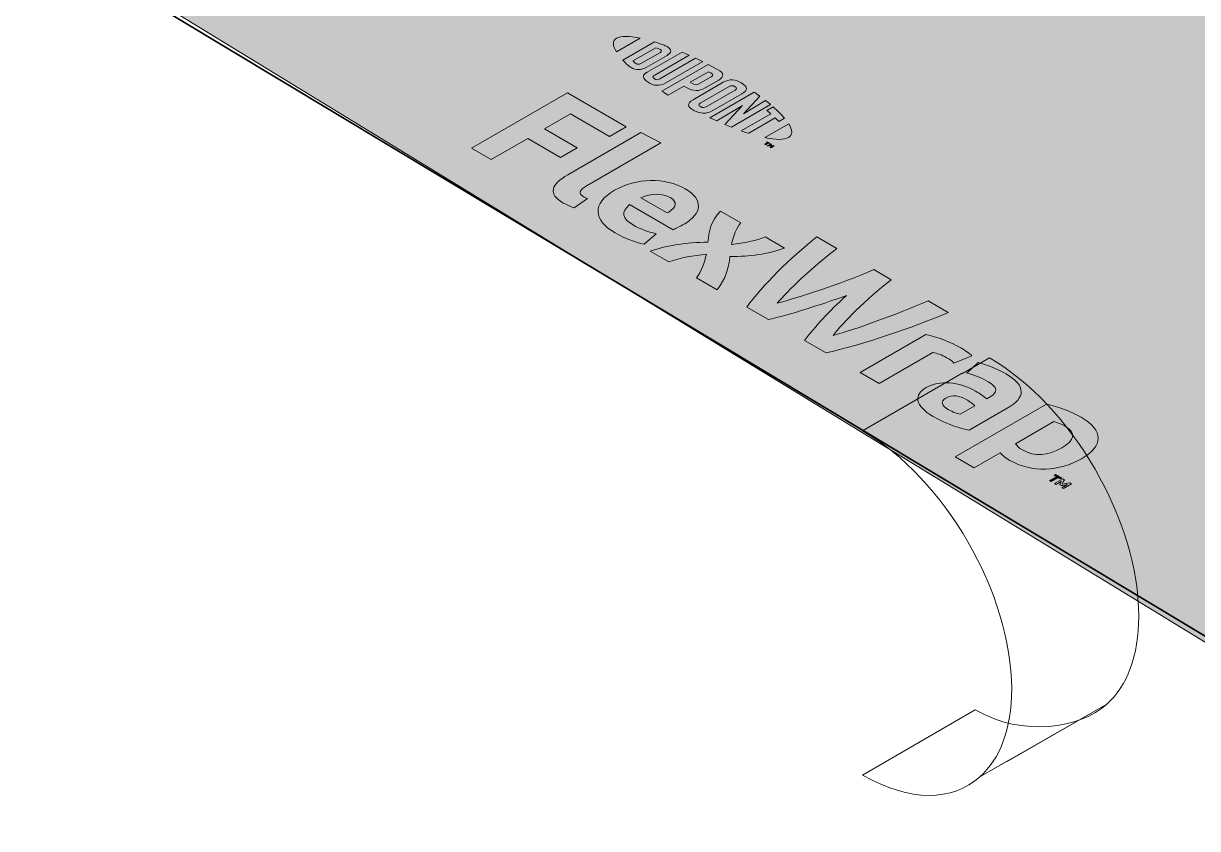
# Model space of a CAD drawing. Header units: inches. Extents: x -20.8 to 74.7, y -53.7 to 19.1.
# Drawn here: x -4.516 to -3.76, y 5.723 to 6.242 of the extents above; entities that cross this region are included whole.
import ezdxf

# ---------------------------------------------------------------- set-up
doc = ezdxf.new("R2010")
doc.units = ezdxf.units.IN
doc.header["$MEASUREMENT"] = 0
for name, color, linetype, lineweight in [('.ATI-HATCH', 7, 'Continuous', 0), ('G-ANNO-TTLB', 7, 'Continuous', 0), ('LOGOS', 7, 'Continuous', 0)]:
    doc.layers.add(name, color=color, linetype=linetype, lineweight=lineweight)

# ---------------------------------------------------------------- blocks, each defined once
blk = doc.blocks.new('Block_769')
at = {"layer": 'LOGOS', "color": 250, "lineweight": 18, "true_color": 0x231f20}
for points, knots in [([(-3.89379, 6.0264), (-3.89379, 6.0264), (-3.91114, 6.01638), (-3.91114, 6.01638), (-3.91124, 6.01644), (-3.91133, 6.01651), (-3.91142, 6.01656), (-3.91142, 6.01656), (-3.97558, 5.97952), (-3.97558, 5.97952), (-3.92254, 5.9489), (-3.87955, 5.87443), (-3.87955, 5.81319), (-3.87955, 5.78735), (-3.8872, 5.768), (-3.90003, 5.75655), (-3.90003, 5.75655), (-3.88181, 5.76707), (-3.88181, 5.76707), (-3.88203, 5.76687), (-3.88218, 5.76658), (-3.8824, 5.76639), (-3.8824, 5.76639), (-3.81824, 5.80343), (-3.81824, 5.80343), (-3.80541, 5.81487), (-3.79776, 5.83423), (-3.79776, 5.86006), (-3.79776, 5.92131), (-3.84075, 5.99578), (-3.89379, 6.0264)], [0, 0, 0, 0, 1, 1, 1, 2, 2, 2, 3, 3, 3, 4, 4, 4, 5, 5, 5, 6, 6, 6, 7, 7, 7, 8, 8, 8, 9, 9, 9, 10, 10, 10, 10]), ([(-3.97558, 5.75774), (-3.94492, 5.74004), (-3.91761, 5.74087), (-3.90003, 5.75655), (-3.90003, 5.75655), (-3.81824, 5.80343), (-3.81824, 5.80343), (-3.83582, 5.78774), (-3.8723, 5.78196), (-3.90296, 5.79967), (-3.90296, 5.79967), (-3.97558, 5.75774), (-3.97558, 5.75774)], [0, 0, 0, 0, 1, 1, 1, 2, 2, 2, 3, 3, 3, 4, 4, 4, 4])]:
    blk.add_open_spline(points, degree=3, knots=knots, dxfattribs=at)
blk = doc.blocks.new('Block_818')
at = {"layer": 'LOGOS', "true_color": 0x17477e, "transparency": 33554687}
h = blk.add_hatch(color=156, dxfattribs=at)
h.dxf.hatch_style = 2
edge = h.paths.add_edge_path()
edge.add_spline(control_points=[(-4.13388, 6.23231), (-4.13669, 6.23069), (-4.13657, 6.22758), (-4.13404, 6.2235), (-4.13404, 6.2235), (-4.11868, 6.23237), (-4.11868, 6.23237), (-4.12572, 6.23384), (-4.13109, 6.23392), (-4.13388, 6.23231)], knot_values=[0, 0, 0, 0, 1, 1, 1, 2, 2, 2, 3, 3, 3, 3], degree=3, periodic=0)
edge.add_line((-4.13388, 6.23231), (-4.13388, 6.23231))
h = blk.add_hatch(color=156, dxfattribs=at)
h.dxf.hatch_style = 2
edge = h.paths.add_edge_path()
edge.add_spline(control_points=[(-4.11819, 6.216), (-4.11936, 6.21533), (-4.12047, 6.21551), (-4.12132, 6.216), (-4.12199, 6.21639), (-4.12277, 6.21711), (-4.12338, 6.21773), (-4.12338, 6.21773), (-4.1087, 6.22621), (-4.1087, 6.22621), (-4.10764, 6.22585), (-4.10638, 6.2254), (-4.10571, 6.22501), (-4.10486, 6.22452), (-4.10454, 6.22388), (-4.10572, 6.2232), (-4.10572, 6.2232), (-4.11819, 6.216), (-4.11819, 6.216)], knot_values=[0, 0, 0, 0, 1, 1, 1, 2, 2, 2, 3, 3, 3, 4, 4, 4, 5, 5, 5, 6, 6, 6, 6], degree=3, periodic=0)
edge = h.paths.add_edge_path()
edge.add_spline(control_points=[(-4.10131, 6.22691), (-4.10266, 6.22768), (-4.10498, 6.22857), (-4.10956, 6.22997), (-4.10956, 6.22997), (-4.12991, 6.21822), (-4.12991, 6.21822), (-4.12776, 6.21591), (-4.12594, 6.21424), (-4.1246, 6.21346), (-4.12151, 6.21168), (-4.1179, 6.21176), (-4.11489, 6.2135), (-4.11489, 6.2135), (-4.10138, 6.2213), (-4.10138, 6.2213), (-4.09836, 6.22304), (-4.09823, 6.22512), (-4.10131, 6.22691)], knot_values=[0, 0, 0, 0, 1, 1, 1, 2, 2, 2, 3, 3, 3, 4, 4, 4, 5, 5, 5, 6, 6, 6, 6], degree=3, periodic=0)
edge.add_line((-4.10131, 6.22691), (-4.10131, 6.22691))
h = blk.add_hatch(color=156, dxfattribs=at)
h.dxf.hatch_style = 2
edge = h.paths.add_edge_path()
edge.add_spline(control_points=[(-4.10599, 6.2062), (-4.10716, 6.20552), (-4.10832, 6.20533), (-4.10962, 6.20629), (-4.1109, 6.20723), (-4.11068, 6.20781), (-4.10928, 6.20861), (-4.10928, 6.20861), (-4.08713, 6.2214), (-4.08713, 6.2214), (-4.0882, 6.2219), (-4.09065, 6.22297), (-4.09171, 6.22343), (-4.09171, 6.22343), (-4.11411, 6.21049), (-4.11411, 6.21049), (-4.11769, 6.20843), (-4.11733, 6.20662), (-4.11366, 6.20395), (-4.11031, 6.20152), (-4.10609, 6.20127), (-4.10211, 6.20357), (-4.10211, 6.20357), (-4.07844, 6.21723), (-4.07844, 6.21723), (-4.07928, 6.21767), (-4.08209, 6.21904), (-4.08301, 6.21947), (-4.08301, 6.21947), (-4.10599, 6.2062), (-4.10599, 6.2062)], knot_values=[0, 0, 0, 0, 1, 1, 1, 2, 2, 2, 3, 3, 3, 4, 4, 4, 5, 5, 5, 6, 6, 6, 7, 7, 7, 8, 8, 8, 9, 9, 9, 10, 10, 10, 10], degree=3, periodic=0)
h = blk.add_hatch(color=156, dxfattribs=at)
h.dxf.hatch_style = 2
edge = h.paths.add_edge_path()
edge.add_spline(control_points=[(-4.08087, 6.20294), (-4.08216, 6.2022), (-4.08326, 6.20209), (-4.08498, 6.20308), (-4.08498, 6.20308), (-4.08646, 6.20393), (-4.08646, 6.20393), (-4.08646, 6.20393), (-4.07469, 6.21072), (-4.07469, 6.21072), (-4.074, 6.21036), (-4.07364, 6.21016), (-4.07325, 6.20993), (-4.07139, 6.20886), (-4.0717, 6.20824), (-4.07301, 6.20748), (-4.07301, 6.20748), (-4.08087, 6.20294), (-4.08087, 6.20294)], knot_values=[0, 0, 0, 0, 1, 1, 1, 2, 2, 2, 3, 3, 3, 4, 4, 4, 5, 5, 5, 6, 6, 6, 6], degree=3, periodic=0)
edge = h.paths.add_edge_path()
edge.add_spline(control_points=[(-4.06884, 6.2122), (-4.06957, 6.21262), (-4.07234, 6.21411), (-4.07495, 6.21545), (-4.07495, 6.21545), (-4.10476, 6.19823), (-4.10476, 6.19823), (-4.10397, 6.19773), (-4.10189, 6.19639), (-4.10073, 6.19569), (-4.10073, 6.19569), (-4.0906, 6.20154), (-4.0906, 6.20154), (-4.0906, 6.20154), (-4.08895, 6.20058), (-4.08895, 6.20058), (-4.08451, 6.19804), (-4.08071, 6.19811), (-4.07692, 6.2003), (-4.07692, 6.2003), (-4.06814, 6.20537), (-4.06814, 6.20537), (-4.06443, 6.20751), (-4.06465, 6.20977), (-4.06884, 6.2122)], knot_values=[0, 0, 0, 0, 1, 1, 1, 2, 2, 2, 3, 3, 3, 4, 4, 4, 5, 5, 5, 6, 6, 6, 7, 7, 7, 8, 8, 8, 8], degree=3, periodic=0)
edge.add_line((-4.06884, 6.2122), (-4.06884, 6.2122))
h = blk.add_hatch(color=156, dxfattribs=at)
h.dxf.hatch_style = 2
edge = h.paths.add_edge_path()
edge.add_spline(control_points=[(-4.07621, 6.18823), (-4.07739, 6.18755), (-4.0784, 6.18743), (-4.07994, 6.18826), (-4.08152, 6.18913), (-4.08128, 6.18975), (-4.08006, 6.19045), (-4.08006, 6.19045), (-4.06147, 6.20118), (-4.06147, 6.20118), (-4.06025, 6.20189), (-4.05915, 6.20204), (-4.05766, 6.20112), (-4.05621, 6.20024), (-4.05645, 6.19964), (-4.05763, 6.19896), (-4.05763, 6.19896), (-4.07621, 6.18823), (-4.07621, 6.18823)], knot_values=[0, 0, 0, 0, 1, 1, 1, 2, 2, 2, 3, 3, 3, 4, 4, 4, 5, 5, 5, 6, 6, 6, 6], degree=3, periodic=0)
edge = h.paths.add_edge_path()
edge.add_spline(control_points=[(-4.0535, 6.20353), (-4.05722, 6.2059), (-4.06126, 6.20625), (-4.06519, 6.20398), (-4.06519, 6.20398), (-4.08469, 6.19272), (-4.08469, 6.19272), (-4.08884, 6.19033), (-4.08843, 6.18813), (-4.08413, 6.18585), (-4.07991, 6.18361), (-4.07627, 6.18327), (-4.07186, 6.18582), (-4.07186, 6.18582), (-4.05324, 6.19657), (-4.05324, 6.19657), (-4.04904, 6.19899), (-4.04945, 6.20096), (-4.0535, 6.20353)], knot_values=[0, 0, 0, 0, 1, 1, 1, 2, 2, 2, 3, 3, 3, 4, 4, 4, 5, 5, 5, 6, 6, 6, 6], degree=3, periodic=0)
edge.add_line((-4.0535, 6.20353), (-4.0535, 6.20353))
h = blk.add_hatch(color=156, dxfattribs=at)
h.dxf.hatch_style = 2
edge = h.paths.add_edge_path()
edge.add_spline(control_points=[(-4.05224, 6.18363), (-4.05224, 6.18363), (-4.04176, 6.19508), (-4.04176, 6.19508), (-4.04287, 6.19591), (-4.04424, 6.1969), (-4.04532, 6.19765), (-4.04532, 6.19765), (-4.07393, 6.18113), (-4.07393, 6.18113), (-4.07301, 6.18069), (-4.07065, 6.1796), (-4.06941, 6.17905), (-4.06941, 6.17905), (-4.05288, 6.18897), (-4.05288, 6.18897), (-4.05288, 6.18897), (-4.06413, 6.17676), (-4.06413, 6.17676), (-4.06291, 6.17625), (-4.06111, 6.17551), (-4.05991, 6.17504), (-4.05991, 6.17504), (-4.03477, 6.18956), (-4.03477, 6.18956), (-4.03561, 6.19028), (-4.03721, 6.19158), (-4.03799, 6.19219), (-4.03799, 6.19219), (-4.05224, 6.18363), (-4.05224, 6.18363)], knot_values=[0, 0, 0, 0, 1, 1, 1, 2, 2, 2, 3, 3, 3, 4, 4, 4, 5, 5, 5, 6, 6, 6, 7, 7, 7, 8, 8, 8, 9, 9, 9, 10, 10, 10, 10], degree=3, periodic=0)
h = blk.add_hatch(color=156, dxfattribs=at)
h.dxf.hatch_style = 2
edge = h.paths.add_edge_path()
edge.add_spline(control_points=[(-4.03707, 6.18581), (-4.03622, 6.1851), (-4.03539, 6.18439), (-4.03461, 6.18368), (-4.03461, 6.18368), (-4.05363, 6.1727), (-4.05363, 6.1727), (-4.0525, 6.17229), (-4.05034, 6.17156), (-4.04886, 6.17109), (-4.04886, 6.17109), (-4.03173, 6.18098), (-4.03173, 6.18098), (-4.03091, 6.18019), (-4.03016, 6.17943), (-4.02949, 6.17873), (-4.02949, 6.17873), (-4.02582, 6.18084), (-4.02582, 6.18084), (-4.02777, 6.18316), (-4.03013, 6.1855), (-4.0331, 6.18811), (-4.0331, 6.18811), (-4.03707, 6.18581), (-4.03707, 6.18581)], knot_values=[0, 0, 0, 0, 1, 1, 1, 2, 2, 2, 3, 3, 3, 4, 4, 4, 5, 5, 5, 6, 6, 6, 7, 7, 7, 8, 8, 8, 8], degree=3, periodic=0)
h = blk.add_hatch(color=156, dxfattribs=at)
h.dxf.hatch_style = 2
edge = h.paths.add_edge_path()
edge.add_spline(control_points=[(-4.02318, 6.1684), (-4.026, 6.16678), (-4.03139, 6.16685), (-4.03845, 6.16831), (-4.03845, 6.16831), (-4.02309, 6.17718), (-4.02309, 6.17718), (-4.02054, 6.17312), (-4.0204, 6.17001), (-4.02318, 6.1684)], knot_values=[0, 0, 0, 0, 1, 1, 1, 2, 2, 2, 3, 3, 3, 3], degree=3, periodic=0)
edge.add_line((-4.02318, 6.1684), (-4.02318, 6.1684))
h = blk.add_hatch(color=156, dxfattribs=at)
h.dxf.hatch_style = 2
edge = h.paths.add_edge_path()
edge.add_spline(control_points=[(-4.03468, 6.16436), (-4.03468, 6.16436), (-4.03422, 6.1641), (-4.03422, 6.1641), (-4.03422, 6.1641), (-4.0346, 6.1631), (-4.0346, 6.1631), (-4.0346, 6.1631), (-4.03288, 6.16332), (-4.03288, 6.16332), (-4.03288, 6.16332), (-4.03243, 6.16307), (-4.03243, 6.16307), (-4.03243, 6.16307), (-4.03465, 6.16179), (-4.03465, 6.16179), (-4.03465, 6.16179), (-4.03506, 6.16203), (-4.03506, 6.16203), (-4.03506, 6.16203), (-4.03349, 6.16294), (-4.03349, 6.16294), (-4.03349, 6.16294), (-4.03523, 6.16272), (-4.03523, 6.16272), (-4.03523, 6.16272), (-4.03527, 6.16275), (-4.03527, 6.16275), (-4.03527, 6.16275), (-4.0349, 6.16375), (-4.0349, 6.16375), (-4.0349, 6.16375), (-4.03648, 6.16285), (-4.03648, 6.16285), (-4.03648, 6.16285), (-4.03689, 6.16308), (-4.03689, 6.16308), (-4.03689, 6.16308), (-4.03468, 6.16436), (-4.03468, 6.16436)], knot_values=[0, 0, 0, 0, 1, 1, 1, 2, 2, 2, 3, 3, 3, 4, 4, 4, 5, 5, 5, 6, 6, 6, 7, 7, 7, 8, 8, 8, 9, 9, 9, 10, 10, 10, 11, 11, 11, 12, 12, 12, 13, 13, 13, 13], degree=3, periodic=0)
edge = h.paths.add_edge_path()
edge.add_spline(control_points=[(-4.03666, 6.16506), (-4.03666, 6.16506), (-4.03734, 6.16546), (-4.03734, 6.16546), (-4.03734, 6.16546), (-4.03696, 6.16568), (-4.03696, 6.16568), (-4.03696, 6.16568), (-4.03516, 6.16464), (-4.03516, 6.16464), (-4.03516, 6.16464), (-4.03554, 6.16442), (-4.03554, 6.16442), (-4.03554, 6.16442), (-4.03623, 6.16481), (-4.03623, 6.16481), (-4.03623, 6.16481), (-4.03806, 6.16376), (-4.03806, 6.16376), (-4.03806, 6.16376), (-4.03848, 6.164), (-4.03848, 6.164), (-4.03848, 6.164), (-4.03666, 6.16506), (-4.03666, 6.16506)], knot_values=[0, 0, 0, 0, 1, 1, 1, 2, 2, 2, 3, 3, 3, 4, 4, 4, 5, 5, 5, 6, 6, 6, 7, 7, 7, 8, 8, 8, 8], degree=3, periodic=0)
at = {"layer": 'LOGOS'}
for points, knots in [([(-4.13388, 6.23231), (-4.13669, 6.23069), (-4.13657, 6.22758), (-4.13404, 6.2235), (-4.13404, 6.2235), (-4.11868, 6.23237), (-4.11868, 6.23237), (-4.12572, 6.23384), (-4.13109, 6.23392), (-4.13388, 6.23231)], [0, 0, 0, 0, 1, 1, 1, 2, 2, 2, 3, 3, 3, 3]), ([(-4.10131, 6.22691), (-4.10266, 6.22768), (-4.10498, 6.22857), (-4.10956, 6.22997), (-4.10956, 6.22997), (-4.12991, 6.21822), (-4.12991, 6.21822), (-4.12776, 6.21591), (-4.12594, 6.21424), (-4.1246, 6.21346), (-4.12151, 6.21168), (-4.1179, 6.21176), (-4.11489, 6.2135), (-4.11489, 6.2135), (-4.10138, 6.2213), (-4.10138, 6.2213), (-4.09836, 6.22304), (-4.09823, 6.22512), (-4.10131, 6.22691)], [0, 0, 0, 0, 1, 1, 1, 2, 2, 2, 3, 3, 3, 4, 4, 4, 5, 5, 5, 6, 6, 6, 6]), ([(-4.11819, 6.216), (-4.11936, 6.21533), (-4.12047, 6.21551), (-4.12132, 6.216), (-4.12199, 6.21639), (-4.12277, 6.21711), (-4.12338, 6.21773), (-4.12338, 6.21773), (-4.1087, 6.22621), (-4.1087, 6.22621), (-4.10764, 6.22585), (-4.10638, 6.2254), (-4.10571, 6.22501), (-4.10486, 6.22452), (-4.10454, 6.22388), (-4.10572, 6.2232), (-4.10572, 6.2232), (-4.11819, 6.216), (-4.11819, 6.216)], [0, 0, 0, 0, 1, 1, 1, 2, 2, 2, 3, 3, 3, 4, 4, 4, 5, 5, 5, 6, 6, 6, 6]), ([(-4.10599, 6.2062), (-4.10716, 6.20552), (-4.10832, 6.20533), (-4.10962, 6.20629), (-4.1109, 6.20723), (-4.11068, 6.20781), (-4.10928, 6.20861), (-4.10928, 6.20861), (-4.08713, 6.2214), (-4.08713, 6.2214), (-4.0882, 6.2219), (-4.09065, 6.22297), (-4.09171, 6.22343), (-4.09171, 6.22343), (-4.11411, 6.21049), (-4.11411, 6.21049), (-4.11769, 6.20843), (-4.11733, 6.20662), (-4.11366, 6.20395), (-4.11031, 6.20152), (-4.10609, 6.20127), (-4.10211, 6.20357), (-4.10211, 6.20357), (-4.07844, 6.21723), (-4.07844, 6.21723), (-4.07928, 6.21767), (-4.08209, 6.21904), (-4.08301, 6.21947), (-4.08301, 6.21947), (-4.10599, 6.2062), (-4.10599, 6.2062)], [0, 0, 0, 0, 1, 1, 1, 2, 2, 2, 3, 3, 3, 4, 4, 4, 5, 5, 5, 6, 6, 6, 7, 7, 7, 8, 8, 8, 9, 9, 9, 10, 10, 10, 10]), ([(-4.06884, 6.2122), (-4.06957, 6.21262), (-4.07234, 6.21411), (-4.07495, 6.21545), (-4.07495, 6.21545), (-4.10476, 6.19823), (-4.10476, 6.19823), (-4.10397, 6.19773), (-4.10189, 6.19639), (-4.10073, 6.19569), (-4.10073, 6.19569), (-4.0906, 6.20154), (-4.0906, 6.20154), (-4.0906, 6.20154), (-4.08895, 6.20058), (-4.08895, 6.20058), (-4.08451, 6.19804), (-4.08071, 6.19811), (-4.07692, 6.2003), (-4.07692, 6.2003), (-4.06814, 6.20537), (-4.06814, 6.20537), (-4.06443, 6.20751), (-4.06465, 6.20977), (-4.06884, 6.2122)], [0, 0, 0, 0, 1, 1, 1, 2, 2, 2, 3, 3, 3, 4, 4, 4, 5, 5, 5, 6, 6, 6, 7, 7, 7, 8, 8, 8, 8]), ([(-4.0535, 6.20353), (-4.05722, 6.2059), (-4.06126, 6.20625), (-4.06519, 6.20398), (-4.06519, 6.20398), (-4.08469, 6.19272), (-4.08469, 6.19272), (-4.08884, 6.19033), (-4.08843, 6.18813), (-4.08413, 6.18585), (-4.07991, 6.18361), (-4.07627, 6.18327), (-4.07186, 6.18582), (-4.07186, 6.18582), (-4.05324, 6.19657), (-4.05324, 6.19657), (-4.04904, 6.19899), (-4.04945, 6.20096), (-4.0535, 6.20353)], [0, 0, 0, 0, 1, 1, 1, 2, 2, 2, 3, 3, 3, 4, 4, 4, 5, 5, 5, 6, 6, 6, 6]), ([(-4.08087, 6.20294), (-4.08216, 6.2022), (-4.08326, 6.20209), (-4.08498, 6.20308), (-4.08498, 6.20308), (-4.08646, 6.20393), (-4.08646, 6.20393), (-4.08646, 6.20393), (-4.07469, 6.21072), (-4.07469, 6.21072), (-4.074, 6.21036), (-4.07364, 6.21016), (-4.07325, 6.20993), (-4.07139, 6.20886), (-4.0717, 6.20824), (-4.07301, 6.20748), (-4.07301, 6.20748), (-4.08087, 6.20294), (-4.08087, 6.20294)], [0, 0, 0, 0, 1, 1, 1, 2, 2, 2, 3, 3, 3, 4, 4, 4, 5, 5, 5, 6, 6, 6, 6]), ([(-4.07621, 6.18823), (-4.07739, 6.18755), (-4.0784, 6.18743), (-4.07994, 6.18826), (-4.08152, 6.18913), (-4.08128, 6.18975), (-4.08006, 6.19045), (-4.08006, 6.19045), (-4.06147, 6.20118), (-4.06147, 6.20118), (-4.06025, 6.20189), (-4.05915, 6.20204), (-4.05766, 6.20112), (-4.05621, 6.20024), (-4.05645, 6.19964), (-4.05763, 6.19896), (-4.05763, 6.19896), (-4.07621, 6.18823), (-4.07621, 6.18823)], [0, 0, 0, 0, 1, 1, 1, 2, 2, 2, 3, 3, 3, 4, 4, 4, 5, 5, 5, 6, 6, 6, 6]), ([(-4.05224, 6.18363), (-4.05224, 6.18363), (-4.04176, 6.19508), (-4.04176, 6.19508), (-4.04287, 6.19591), (-4.04424, 6.1969), (-4.04532, 6.19765), (-4.04532, 6.19765), (-4.07393, 6.18113), (-4.07393, 6.18113), (-4.07301, 6.18069), (-4.07065, 6.1796), (-4.06941, 6.17905), (-4.06941, 6.17905), (-4.05288, 6.18897), (-4.05288, 6.18897), (-4.05288, 6.18897), (-4.06413, 6.17676), (-4.06413, 6.17676), (-4.06291, 6.17625), (-4.06111, 6.17551), (-4.05991, 6.17504), (-4.05991, 6.17504), (-4.03477, 6.18956), (-4.03477, 6.18956), (-4.03561, 6.19028), (-4.03721, 6.19158), (-4.03799, 6.19219), (-4.03799, 6.19219), (-4.05224, 6.18363), (-4.05224, 6.18363)], [0, 0, 0, 0, 1, 1, 1, 2, 2, 2, 3, 3, 3, 4, 4, 4, 5, 5, 5, 6, 6, 6, 7, 7, 7, 8, 8, 8, 9, 9, 9, 10, 10, 10, 10]), ([(-4.03707, 6.18581), (-4.03622, 6.1851), (-4.03539, 6.18439), (-4.03461, 6.18368), (-4.03461, 6.18368), (-4.05363, 6.1727), (-4.05363, 6.1727), (-4.0525, 6.17229), (-4.05034, 6.17156), (-4.04886, 6.17109), (-4.04886, 6.17109), (-4.03173, 6.18098), (-4.03173, 6.18098), (-4.03091, 6.18019), (-4.03016, 6.17943), (-4.02949, 6.17873), (-4.02949, 6.17873), (-4.02582, 6.18084), (-4.02582, 6.18084), (-4.02777, 6.18316), (-4.03013, 6.1855), (-4.0331, 6.18811), (-4.0331, 6.18811), (-4.03707, 6.18581), (-4.03707, 6.18581)], [0, 0, 0, 0, 1, 1, 1, 2, 2, 2, 3, 3, 3, 4, 4, 4, 5, 5, 5, 6, 6, 6, 7, 7, 7, 8, 8, 8, 8]), ([(-4.02318, 6.1684), (-4.026, 6.16678), (-4.03139, 6.16685), (-4.03845, 6.16831), (-4.03845, 6.16831), (-4.02309, 6.17718), (-4.02309, 6.17718), (-4.02054, 6.17312), (-4.0204, 6.17001), (-4.02318, 6.1684)], [0, 0, 0, 0, 1, 1, 1, 2, 2, 2, 3, 3, 3, 3]), ([(-4.03666, 6.16506), (-4.03666, 6.16506), (-4.03734, 6.16546), (-4.03734, 6.16546), (-4.03734, 6.16546), (-4.03696, 6.16568), (-4.03696, 6.16568), (-4.03696, 6.16568), (-4.03516, 6.16464), (-4.03516, 6.16464), (-4.03516, 6.16464), (-4.03554, 6.16442), (-4.03554, 6.16442), (-4.03554, 6.16442), (-4.03623, 6.16481), (-4.03623, 6.16481), (-4.03623, 6.16481), (-4.03806, 6.16376), (-4.03806, 6.16376), (-4.03806, 6.16376), (-4.03848, 6.164), (-4.03848, 6.164), (-4.03848, 6.164), (-4.03666, 6.16506), (-4.03666, 6.16506)], [0, 0, 0, 0, 1, 1, 1, 2, 2, 2, 3, 3, 3, 4, 4, 4, 5, 5, 5, 6, 6, 6, 7, 7, 7, 8, 8, 8, 8]), ([(-4.03468, 6.16436), (-4.03468, 6.16436), (-4.03422, 6.1641), (-4.03422, 6.1641), (-4.03422, 6.1641), (-4.0346, 6.1631), (-4.0346, 6.1631), (-4.0346, 6.1631), (-4.03288, 6.16332), (-4.03288, 6.16332), (-4.03288, 6.16332), (-4.03243, 6.16307), (-4.03243, 6.16307), (-4.03243, 6.16307), (-4.03465, 6.16179), (-4.03465, 6.16179), (-4.03465, 6.16179), (-4.03506, 6.16203), (-4.03506, 6.16203), (-4.03506, 6.16203), (-4.03349, 6.16294), (-4.03349, 6.16294), (-4.03349, 6.16294), (-4.03523, 6.16272), (-4.03523, 6.16272), (-4.03523, 6.16272), (-4.03527, 6.16275), (-4.03527, 6.16275), (-4.03527, 6.16275), (-4.0349, 6.16375), (-4.0349, 6.16375), (-4.0349, 6.16375), (-4.03648, 6.16285), (-4.03648, 6.16285), (-4.03648, 6.16285), (-4.03689, 6.16308), (-4.03689, 6.16308), (-4.03689, 6.16308), (-4.03468, 6.16436), (-4.03468, 6.16436)], [0, 0, 0, 0, 1, 1, 1, 2, 2, 2, 3, 3, 3, 4, 4, 4, 5, 5, 5, 6, 6, 6, 7, 7, 7, 8, 8, 8, 9, 9, 9, 10, 10, 10, 11, 11, 11, 12, 12, 12, 13, 13, 13, 13])]:
    blk.add_open_spline(points, degree=3, knots=knots, dxfattribs=at)
blk = doc.blocks.new('Block_820')
at = {"layer": 'LOGOS', "true_color": 0x17477e, "transparency": 33554687}
h = blk.add_hatch(color=156, dxfattribs=at)
h.dxf.hatch_style = 2
h.paths.add_polyline_path([(-3.85081, 5.94989), (-3.85223, 5.95071), (-3.85131, 5.95125), (-3.84737, 5.94898), (-3.8483, 5.94844), (-3.84972, 5.94926), (-3.8541, 5.94673), (-3.8552, 5.94736)])
h = blk.add_hatch(color=156, dxfattribs=at)
h.dxf.hatch_style = 2
edge = h.paths.add_edge_path()
edge.add_spline(control_points=[(-3.84099, 5.94529), (-3.84099, 5.94529), (-3.8463, 5.94223), (-3.8463, 5.94223), (-3.8463, 5.94223), (-3.8473, 5.94281), (-3.8473, 5.94281), (-3.8473, 5.94281), (-3.84477, 5.94427), (-3.84477, 5.94427), (-3.84444, 5.94446), (-3.84409, 5.94464), (-3.84375, 5.9448), (-3.84496, 5.94455), (-3.84629, 5.94432), (-3.84778, 5.94414), (-3.84778, 5.94414), (-3.84863, 5.94463), (-3.84863, 5.94463), (-3.84831, 5.9455), (-3.84793, 5.94627), (-3.84749, 5.94698), (-3.84775, 5.94679), (-3.84807, 5.94658), (-3.84841, 5.94637), (-3.84841, 5.94637), (-3.85095, 5.94491), (-3.85095, 5.94491), (-3.85095, 5.94491), (-3.85196, 5.94549), (-3.85196, 5.94549), (-3.85196, 5.94549), (-3.84665, 5.94856), (-3.84665, 5.94856), (-3.84665, 5.94856), (-3.84552, 5.94791), (-3.84552, 5.94791), (-3.84622, 5.94694), (-3.84671, 5.94608), (-3.84712, 5.94501), (-3.84527, 5.94525), (-3.84379, 5.94554), (-3.84212, 5.94594), (-3.84212, 5.94594), (-3.84099, 5.94529), (-3.84099, 5.94529)], knot_values=[0, 0, 0, 0, 1, 1, 1, 2, 2, 2, 3, 3, 3, 4, 4, 4, 5, 5, 5, 6, 6, 6, 7, 7, 7, 8, 8, 8, 9, 9, 9, 10, 10, 10, 11, 11, 11, 12, 12, 12, 13, 13, 13, 14, 14, 14, 15, 15, 15, 15], degree=3, periodic=0)
at = {"layer": 'LOGOS'}
blk.add_lwpolyline([(-3.85081, 5.94989), (-3.85223, 5.95071), (-3.85131, 5.95125), (-3.84737, 5.94898), (-3.8483, 5.94844), (-3.84972, 5.94926), (-3.8541, 5.94673), (-3.8552, 5.94736)], close=True, dxfattribs=at)
blk.add_open_spline([(-3.84099, 5.94529), (-3.84099, 5.94529), (-3.8463, 5.94223), (-3.8463, 5.94223), (-3.8463, 5.94223), (-3.8473, 5.94281), (-3.8473, 5.94281), (-3.8473, 5.94281), (-3.84477, 5.94427), (-3.84477, 5.94427), (-3.84444, 5.94446), (-3.84409, 5.94464), (-3.84375, 5.9448), (-3.84496, 5.94455), (-3.84629, 5.94432), (-3.84778, 5.94414), (-3.84778, 5.94414), (-3.84863, 5.94463), (-3.84863, 5.94463), (-3.84831, 5.9455), (-3.84793, 5.94627), (-3.84749, 5.94698), (-3.84775, 5.94679), (-3.84807, 5.94658), (-3.84841, 5.94637), (-3.84841, 5.94637), (-3.85095, 5.94491), (-3.85095, 5.94491), (-3.85095, 5.94491), (-3.85196, 5.94549), (-3.85196, 5.94549), (-3.85196, 5.94549), (-3.84665, 5.94856), (-3.84665, 5.94856), (-3.84665, 5.94856), (-3.84552, 5.94791), (-3.84552, 5.94791), (-3.84622, 5.94694), (-3.84671, 5.94608), (-3.84712, 5.94501), (-3.84527, 5.94525), (-3.84379, 5.94554), (-3.84212, 5.94594), (-3.84212, 5.94594), (-3.84099, 5.94529), (-3.84099, 5.94529)], degree=3, knots=[0, 0, 0, 0, 1, 1, 1, 2, 2, 2, 3, 3, 3, 4, 4, 4, 5, 5, 5, 6, 6, 6, 7, 7, 7, 8, 8, 8, 9, 9, 9, 10, 10, 10, 11, 11, 11, 12, 12, 12, 13, 13, 13, 14, 14, 14, 15, 15, 15, 15], dxfattribs=at)
blk = doc.blocks.new('Block_821')
at = {"layer": 'LOGOS', "true_color": 0x17477e, "transparency": 33554687}
h = blk.add_hatch(color=156, dxfattribs=at)
h.dxf.hatch_style = 2
edge = h.paths.add_edge_path()
edge.add_spline(control_points=[(-4.22726, 6.1615), (-4.22726, 6.1615), (-4.16557, 6.19712), (-4.16557, 6.19712), (-4.16557, 6.19712), (-4.12775, 6.17529), (-4.12775, 6.17529), (-4.12775, 6.17529), (-4.1385, 6.16908), (-4.1385, 6.16908), (-4.1385, 6.16908), (-4.16362, 6.18358), (-4.16362, 6.18358), (-4.16362, 6.18358), (-4.18037, 6.17392), (-4.18037, 6.17392), (-4.18037, 6.17392), (-4.15924, 6.16172), (-4.15924, 6.16172), (-4.15924, 6.16172), (-4.16999, 6.15551), (-4.16999, 6.15551), (-4.16999, 6.15551), (-4.19112, 6.16771), (-4.19112, 6.16771), (-4.19112, 6.16771), (-4.21456, 6.15417), (-4.21456, 6.15417), (-4.21456, 6.15417), (-4.22726, 6.1615), (-4.22726, 6.1615)], knot_values=[0, 0, 0, 0, 1, 1, 1, 2, 2, 2, 3, 3, 3, 4, 4, 4, 5, 5, 5, 6, 6, 6, 7, 7, 7, 8, 8, 8, 9, 9, 9, 10, 10, 10, 10], degree=3, periodic=0)
h = blk.add_hatch(color=156, dxfattribs=at)
h.dxf.hatch_style = 2
edge = h.paths.add_edge_path()
edge.add_spline(control_points=[(-4.15289, 6.1374), (-4.15765, 6.13465), (-4.15897, 6.13246), (-4.15542, 6.13041), (-4.15453, 6.12989), (-4.15355, 6.12943), (-4.15258, 6.12907), (-4.15258, 6.12907), (-4.16129, 6.12301), (-4.16129, 6.12301), (-4.16333, 6.12378), (-4.16644, 6.12517), (-4.16821, 6.12619), (-4.17842, 6.13209), (-4.1759, 6.13826), (-4.16532, 6.14437), (-4.16532, 6.14437), (-4.11826, 6.17154), (-4.11826, 6.17154), (-4.11826, 6.17154), (-4.10531, 6.16487), (-4.10531, 6.16487), (-4.10531, 6.16487), (-4.15289, 6.1374), (-4.15289, 6.1374)], knot_values=[0, 0, 0, 0, 1, 1, 1, 2, 2, 2, 3, 3, 3, 4, 4, 4, 5, 5, 5, 6, 6, 6, 7, 7, 7, 8, 8, 8, 8], degree=3, periodic=0)
h = blk.add_hatch(color=156, dxfattribs=at)
h.dxf.hatch_style = 2
edge = h.paths.add_edge_path()
edge.add_spline(control_points=[(-4.11826, 6.12951), (-4.11826, 6.12951), (-4.10139, 6.11977), (-4.10139, 6.11977), (-4.10139, 6.11977), (-4.10034, 6.12038), (-4.10034, 6.12038), (-4.0954, 6.12323), (-4.09445, 6.12686), (-4.09933, 6.12967), (-4.10448, 6.13265), (-4.11147, 6.13251), (-4.11826, 6.12951)], knot_values=[0, 0, 0, 0, 1, 1, 1, 2, 2, 2, 3, 3, 3, 4, 4, 4, 4], degree=3, periodic=0)
edge = h.paths.add_edge_path()
edge.add_spline(control_points=[(-4.11622, 6.09963), (-4.12188, 6.10087), (-4.12889, 6.10349), (-4.13475, 6.10687), (-4.14904, 6.11512), (-4.14981, 6.12595), (-4.13519, 6.1344), (-4.12117, 6.14249), (-4.10269, 6.14281), (-4.08964, 6.13527), (-4.07801, 6.12856), (-4.07857, 6.11942), (-4.09038, 6.1126), (-4.09303, 6.11107), (-4.09549, 6.10985), (-4.09743, 6.10894), (-4.09743, 6.10894), (-4.12549, 6.12513), (-4.12549, 6.12513), (-4.13138, 6.1204), (-4.13038, 6.11616), (-4.12328, 6.11206), (-4.11893, 6.10955), (-4.11379, 6.1077), (-4.10839, 6.10641), (-4.10839, 6.10641), (-4.11622, 6.09963), (-4.11622, 6.09963)], knot_values=[0, 0, 0, 0, 1, 1, 1, 2, 2, 2, 3, 3, 3, 4, 4, 4, 5, 5, 5, 6, 6, 6, 7, 7, 7, 8, 8, 8, 9, 9, 9, 9], degree=3, periodic=0)
h = blk.add_hatch(color=156, dxfattribs=at)
h.dxf.hatch_style = 2
edge = h.paths.add_edge_path()
edge.add_spline(control_points=[(-4.07509, 6.10092), (-4.07452, 6.10812), (-4.07314, 6.11435), (-4.06708, 6.12103), (-4.06708, 6.12103), (-4.05386, 6.11339), (-4.05386, 6.11339), (-4.05667, 6.11043), (-4.05875, 6.10472), (-4.05987, 6.09956), (-4.05174, 6.10047), (-4.0437, 6.10183), (-4.03814, 6.10432), (-4.03814, 6.10432), (-4.02572, 6.09714), (-4.02572, 6.09714), (-4.03719, 6.09318), (-4.04753, 6.09173), (-4.06097, 6.09165), (-4.06172, 6.08384), (-4.06354, 6.07777), (-4.06924, 6.07027), (-4.06924, 6.07027), (-4.08247, 6.07791), (-4.08247, 6.07791), (-4.0794, 6.08183), (-4.07722, 6.08821), (-4.07611, 6.09316), (-4.08433, 6.09231), (-4.09281, 6.09111), (-4.10031, 6.08821), (-4.10031, 6.08821), (-4.1122, 6.09508), (-4.1122, 6.09508), (-4.10082, 6.09909), (-4.0896, 6.10075), (-4.07509, 6.10092)], knot_values=[0, 0, 0, 0, 1, 1, 1, 2, 2, 2, 3, 3, 3, 4, 4, 4, 5, 5, 5, 6, 6, 6, 7, 7, 7, 8, 8, 8, 9, 9, 9, 10, 10, 10, 11, 11, 11, 12, 12, 12, 12], degree=3, periodic=0)
h = blk.add_hatch(color=156, dxfattribs=at)
h.dxf.hatch_style = 2
edge = h.paths.add_edge_path()
edge.add_spline(control_points=[(-3.93342, 6.06309), (-3.93342, 6.06309), (-3.92046, 6.05561), (-3.92046, 6.05561), (-3.94437, 6.0457), (-3.97446, 6.03509), (-3.99893, 6.02968), (-3.99893, 6.02968), (-4.01287, 6.03773), (-4.01287, 6.03773), (-4.0062, 6.0466), (-3.99715, 6.05633), (-3.98598, 6.06657), (-4.00381, 6.06018), (-4.02058, 6.0549), (-4.03604, 6.0511), (-4.03604, 6.0511), (-4.04997, 6.05915), (-4.04997, 6.05915), (-4.04015, 6.07302), (-4.02222, 6.09065), (-4.00497, 6.1044), (-4.00497, 6.1044), (-3.9921, 6.09697), (-3.9921, 6.09697), (-4.00794, 6.08464), (-4.02386, 6.06972), (-4.03053, 6.06166), (-4.0164, 6.06541), (-3.99019, 6.07368), (-3.9684, 6.08329), (-3.9684, 6.08329), (-3.95704, 6.07673), (-3.95704, 6.07673), (-3.97359, 6.0641), (-3.98809, 6.04906), (-3.99449, 6.04085), (-3.98063, 6.04476), (-3.95468, 6.05389), (-3.93342, 6.06309)], knot_values=[0, 0, 0, 0, 1, 1, 1, 2, 2, 2, 3, 3, 3, 4, 4, 4, 5, 5, 5, 6, 6, 6, 7, 7, 7, 8, 8, 8, 9, 9, 9, 10, 10, 10, 11, 11, 11, 12, 12, 12, 13, 13, 13, 13], degree=3, periodic=0)
h = blk.add_hatch(color=156, dxfattribs=at)
h.dxf.hatch_style = 2
edge = h.paths.add_edge_path()
edge.add_spline(control_points=[(-3.91235, 6.03292), (-3.90916, 6.03107), (-3.90649, 6.02912), (-3.90516, 6.02785), (-3.90516, 6.02785), (-3.91689, 6.02312), (-3.91689, 6.02312), (-3.91787, 6.0243), (-3.91956, 6.02548), (-3.92143, 6.02655), (-3.92471, 6.02845), (-3.92755, 6.02937), (-3.93029, 6.02994), (-3.93029, 6.02994), (-3.96484, 6.01), (-3.96484, 6.01), (-3.96484, 6.01), (-3.97709, 6.01707), (-3.97709, 6.01707), (-3.97709, 6.01707), (-3.93487, 6.04144), (-3.93487, 6.04144), (-3.9277, 6.04005), (-3.91875, 6.03661), (-3.91235, 6.03292)], knot_values=[0, 0, 0, 0, 1, 1, 1, 2, 2, 2, 3, 3, 3, 4, 4, 4, 5, 5, 5, 6, 6, 6, 7, 7, 7, 8, 8, 8, 8], degree=3, periodic=0)
h = blk.add_hatch(color=156, dxfattribs=at)
h.dxf.hatch_style = 2
edge = h.paths.add_edge_path()
edge.add_spline(control_points=[(-3.9127, 5.99017), (-3.9127, 5.99017), (-3.90327, 5.99562), (-3.90327, 5.99562), (-3.90488, 5.99705), (-3.90674, 5.99843), (-3.90887, 5.99966), (-3.91296, 6.00202), (-3.91774, 6.00295), (-3.92188, 6.00056), (-3.92558, 5.99842), (-3.92486, 5.99577), (-3.92015, 5.99305), (-3.91749, 5.99151), (-3.91474, 5.99054), (-3.9127, 5.99017)], knot_values=[0, 0, 0, 0, 1, 1, 1, 2, 2, 2, 3, 3, 3, 4, 4, 4, 5, 5, 5, 5], degree=3, periodic=0)
edge = h.paths.add_edge_path()
edge.add_spline(control_points=[(-3.93012, 5.98873), (-3.94228, 5.99575), (-3.9425, 6.0027), (-3.93457, 6.00728), (-3.92584, 6.01231), (-3.91354, 6.01111), (-3.9028, 6.00501), (-3.90032, 6.00358), (-3.89747, 6.00153), (-3.89561, 6.00004), (-3.89561, 6.00004), (-3.89349, 6.00127), (-3.89349, 6.00127), (-3.88812, 6.00437), (-3.88867, 6.00764), (-3.89461, 6.01107), (-3.89852, 6.01333), (-3.90331, 6.01538), (-3.90845, 6.01662), (-3.90845, 6.01662), (-3.90115, 6.02339), (-3.90115, 6.02339), (-3.89575, 6.02211), (-3.88856, 6.01918), (-3.88315, 6.01605), (-3.8701, 6.00852), (-3.87049, 6.00081), (-3.88239, 5.99394), (-3.88239, 5.99394), (-3.90689, 5.9798), (-3.90689, 5.9798), (-3.91238, 5.98083), (-3.92124, 5.98361), (-3.93012, 5.98873)], knot_values=[0, 0, 0, 0, 1, 1, 1, 2, 2, 2, 3, 3, 3, 4, 4, 4, 5, 5, 5, 6, 6, 6, 7, 7, 7, 8, 8, 8, 9, 9, 9, 10, 10, 10, 11, 11, 11, 11], degree=3, periodic=0)
h = blk.add_hatch(color=156, dxfattribs=at)
h.dxf.hatch_style = 2
edge = h.paths.add_edge_path()
edge.add_spline(control_points=[(-3.87258, 5.96711), (-3.86477, 5.9626), (-3.85637, 5.96325), (-3.84729, 5.96849), (-3.83936, 5.97307), (-3.83744, 5.97807), (-3.84552, 5.98273), (-3.84774, 5.98401), (-3.84978, 5.98468), (-3.85235, 5.98535), (-3.85235, 5.98535), (-3.87702, 5.9711), (-3.87702, 5.9711), (-3.87604, 5.96972), (-3.87515, 5.96859), (-3.87258, 5.96711)], knot_values=[0, 0, 0, 0, 1, 1, 1, 2, 2, 2, 3, 3, 3, 4, 4, 4, 5, 5, 5, 5], degree=3, periodic=0)
edge = h.paths.add_edge_path()
edge.add_spline(control_points=[(-3.88067, 5.96038), (-3.88378, 5.96218), (-3.88556, 5.96361), (-3.88698, 5.96535), (-3.88698, 5.96535), (-3.90373, 5.95568), (-3.90373, 5.95568), (-3.90373, 5.95568), (-3.91589, 5.96271), (-3.91589, 5.96271), (-3.91589, 5.96271), (-3.85711, 5.99664), (-3.85711, 5.99664), (-3.84976, 5.99504), (-3.84116, 5.99181), (-3.83485, 5.98817), (-3.8203, 5.97977), (-3.82041, 5.96965), (-3.83451, 5.96151), (-3.84896, 5.95317), (-3.86682, 5.95239), (-3.88067, 5.96038)], knot_values=[0, 0, 0, 0, 1, 1, 1, 2, 2, 2, 3, 3, 3, 4, 4, 4, 5, 5, 5, 6, 6, 6, 7, 7, 7, 7], degree=3, periodic=0)
at = {"layer": 'LOGOS'}
for points, knots in [([(-4.22726, 6.1615), (-4.22726, 6.1615), (-4.16557, 6.19712), (-4.16557, 6.19712), (-4.16557, 6.19712), (-4.12775, 6.17529), (-4.12775, 6.17529), (-4.12775, 6.17529), (-4.1385, 6.16908), (-4.1385, 6.16908), (-4.1385, 6.16908), (-4.16362, 6.18358), (-4.16362, 6.18358), (-4.16362, 6.18358), (-4.18037, 6.17392), (-4.18037, 6.17392), (-4.18037, 6.17392), (-4.15924, 6.16172), (-4.15924, 6.16172), (-4.15924, 6.16172), (-4.16999, 6.15551), (-4.16999, 6.15551), (-4.16999, 6.15551), (-4.19112, 6.16771), (-4.19112, 6.16771), (-4.19112, 6.16771), (-4.21456, 6.15417), (-4.21456, 6.15417), (-4.21456, 6.15417), (-4.22726, 6.1615), (-4.22726, 6.1615)], [0, 0, 0, 0, 1, 1, 1, 2, 2, 2, 3, 3, 3, 4, 4, 4, 5, 5, 5, 6, 6, 6, 7, 7, 7, 8, 8, 8, 9, 9, 9, 10, 10, 10, 10]), ([(-4.15289, 6.1374), (-4.15765, 6.13465), (-4.15897, 6.13246), (-4.15542, 6.13041), (-4.15453, 6.12989), (-4.15355, 6.12943), (-4.15258, 6.12907), (-4.15258, 6.12907), (-4.16129, 6.12301), (-4.16129, 6.12301), (-4.16333, 6.12378), (-4.16644, 6.12517), (-4.16821, 6.12619), (-4.17842, 6.13209), (-4.1759, 6.13826), (-4.16532, 6.14437), (-4.16532, 6.14437), (-4.11826, 6.17154), (-4.11826, 6.17154), (-4.11826, 6.17154), (-4.10531, 6.16487), (-4.10531, 6.16487), (-4.10531, 6.16487), (-4.15289, 6.1374), (-4.15289, 6.1374)], [0, 0, 0, 0, 1, 1, 1, 2, 2, 2, 3, 3, 3, 4, 4, 4, 5, 5, 5, 6, 6, 6, 7, 7, 7, 8, 8, 8, 8]), ([(-4.11622, 6.09963), (-4.12188, 6.10087), (-4.12889, 6.10349), (-4.13475, 6.10687), (-4.14904, 6.11512), (-4.14981, 6.12595), (-4.13519, 6.1344), (-4.12117, 6.14249), (-4.10269, 6.14281), (-4.08964, 6.13527), (-4.07801, 6.12856), (-4.07857, 6.11942), (-4.09038, 6.1126), (-4.09303, 6.11107), (-4.09549, 6.10985), (-4.09743, 6.10894), (-4.09743, 6.10894), (-4.12549, 6.12513), (-4.12549, 6.12513), (-4.13138, 6.1204), (-4.13038, 6.11616), (-4.12328, 6.11206), (-4.11893, 6.10955), (-4.11379, 6.1077), (-4.10839, 6.10641), (-4.10839, 6.10641), (-4.11622, 6.09963), (-4.11622, 6.09963)], [0, 0, 0, 0, 1, 1, 1, 2, 2, 2, 3, 3, 3, 4, 4, 4, 5, 5, 5, 6, 6, 6, 7, 7, 7, 8, 8, 8, 9, 9, 9, 9]), ([(-4.11826, 6.12951), (-4.11826, 6.12951), (-4.10139, 6.11977), (-4.10139, 6.11977), (-4.10139, 6.11977), (-4.10034, 6.12038), (-4.10034, 6.12038), (-4.0954, 6.12323), (-4.09445, 6.12686), (-4.09933, 6.12967), (-4.10448, 6.13265), (-4.11147, 6.13251), (-4.11826, 6.12951)], [0, 0, 0, 0, 1, 1, 1, 2, 2, 2, 3, 3, 3, 4, 4, 4, 4]), ([(-4.07509, 6.10092), (-4.07452, 6.10812), (-4.07314, 6.11435), (-4.06708, 6.12103), (-4.06708, 6.12103), (-4.05386, 6.11339), (-4.05386, 6.11339), (-4.05667, 6.11043), (-4.05875, 6.10472), (-4.05987, 6.09956), (-4.05174, 6.10047), (-4.0437, 6.10183), (-4.03814, 6.10432), (-4.03814, 6.10432), (-4.02572, 6.09714), (-4.02572, 6.09714), (-4.03719, 6.09318), (-4.04753, 6.09173), (-4.06097, 6.09165), (-4.06172, 6.08384), (-4.06354, 6.07777), (-4.06924, 6.07027), (-4.06924, 6.07027), (-4.08247, 6.07791), (-4.08247, 6.07791), (-4.0794, 6.08183), (-4.07722, 6.08821), (-4.07611, 6.09316), (-4.08433, 6.09231), (-4.09281, 6.09111), (-4.10031, 6.08821), (-4.10031, 6.08821), (-4.1122, 6.09508), (-4.1122, 6.09508), (-4.10082, 6.09909), (-4.0896, 6.10075), (-4.07509, 6.10092)], [0, 0, 0, 0, 1, 1, 1, 2, 2, 2, 3, 3, 3, 4, 4, 4, 5, 5, 5, 6, 6, 6, 7, 7, 7, 8, 8, 8, 9, 9, 9, 10, 10, 10, 11, 11, 11, 12, 12, 12, 12]), ([(-3.93342, 6.06309), (-3.93342, 6.06309), (-3.92046, 6.05561), (-3.92046, 6.05561), (-3.94437, 6.0457), (-3.97446, 6.03509), (-3.99893, 6.02968), (-3.99893, 6.02968), (-4.01287, 6.03773), (-4.01287, 6.03773), (-4.0062, 6.0466), (-3.99715, 6.05633), (-3.98598, 6.06657), (-4.00381, 6.06018), (-4.02058, 6.0549), (-4.03604, 6.0511), (-4.03604, 6.0511), (-4.04997, 6.05915), (-4.04997, 6.05915), (-4.04015, 6.07302), (-4.02222, 6.09065), (-4.00497, 6.1044), (-4.00497, 6.1044), (-3.9921, 6.09697), (-3.9921, 6.09697), (-4.00794, 6.08464), (-4.02386, 6.06972), (-4.03053, 6.06166), (-4.0164, 6.06541), (-3.99019, 6.07368), (-3.9684, 6.08329), (-3.9684, 6.08329), (-3.95704, 6.07673), (-3.95704, 6.07673), (-3.97359, 6.0641), (-3.98809, 6.04906), (-3.99449, 6.04085), (-3.98063, 6.04476), (-3.95468, 6.05389), (-3.93342, 6.06309)], [0, 0, 0, 0, 1, 1, 1, 2, 2, 2, 3, 3, 3, 4, 4, 4, 5, 5, 5, 6, 6, 6, 7, 7, 7, 8, 8, 8, 9, 9, 9, 10, 10, 10, 11, 11, 11, 12, 12, 12, 13, 13, 13, 13]), ([(-3.91235, 6.03292), (-3.90916, 6.03107), (-3.90649, 6.02912), (-3.90516, 6.02785), (-3.90516, 6.02785), (-3.91689, 6.02312), (-3.91689, 6.02312), (-3.91787, 6.0243), (-3.91956, 6.02548), (-3.92143, 6.02655), (-3.92471, 6.02845), (-3.92755, 6.02937), (-3.93029, 6.02994), (-3.93029, 6.02994), (-3.96484, 6.01), (-3.96484, 6.01), (-3.96484, 6.01), (-3.97709, 6.01707), (-3.97709, 6.01707), (-3.97709, 6.01707), (-3.93487, 6.04144), (-3.93487, 6.04144), (-3.9277, 6.04005), (-3.91875, 6.03661), (-3.91235, 6.03292)], [0, 0, 0, 0, 1, 1, 1, 2, 2, 2, 3, 3, 3, 4, 4, 4, 5, 5, 5, 6, 6, 6, 7, 7, 7, 8, 8, 8, 8]), ([(-3.93012, 5.98873), (-3.94228, 5.99575), (-3.9425, 6.0027), (-3.93457, 6.00728), (-3.92584, 6.01231), (-3.91354, 6.01111), (-3.9028, 6.00501), (-3.90032, 6.00358), (-3.89747, 6.00153), (-3.89561, 6.00004), (-3.89561, 6.00004), (-3.89349, 6.00127), (-3.89349, 6.00127), (-3.88812, 6.00437), (-3.88867, 6.00764), (-3.89461, 6.01107), (-3.89852, 6.01333), (-3.90331, 6.01538), (-3.90845, 6.01662), (-3.90845, 6.01662), (-3.90115, 6.02339), (-3.90115, 6.02339), (-3.89575, 6.02211), (-3.88856, 6.01918), (-3.88315, 6.01605), (-3.8701, 6.00852), (-3.87049, 6.00081), (-3.88239, 5.99394), (-3.88239, 5.99394), (-3.90689, 5.9798), (-3.90689, 5.9798), (-3.91238, 5.98083), (-3.92124, 5.98361), (-3.93012, 5.98873)], [0, 0, 0, 0, 1, 1, 1, 2, 2, 2, 3, 3, 3, 4, 4, 4, 5, 5, 5, 6, 6, 6, 7, 7, 7, 8, 8, 8, 9, 9, 9, 10, 10, 10, 11, 11, 11, 11]), ([(-3.9127, 5.99017), (-3.9127, 5.99017), (-3.90327, 5.99562), (-3.90327, 5.99562), (-3.90488, 5.99705), (-3.90674, 5.99843), (-3.90887, 5.99966), (-3.91296, 6.00202), (-3.91774, 6.00295), (-3.92188, 6.00056), (-3.92558, 5.99842), (-3.92486, 5.99577), (-3.92015, 5.99305), (-3.91749, 5.99151), (-3.91474, 5.99054), (-3.9127, 5.99017)], [0, 0, 0, 0, 1, 1, 1, 2, 2, 2, 3, 3, 3, 4, 4, 4, 5, 5, 5, 5]), ([(-3.88067, 5.96038), (-3.88378, 5.96218), (-3.88556, 5.96361), (-3.88698, 5.96535), (-3.88698, 5.96535), (-3.90373, 5.95568), (-3.90373, 5.95568), (-3.90373, 5.95568), (-3.91589, 5.96271), (-3.91589, 5.96271), (-3.91589, 5.96271), (-3.85711, 5.99664), (-3.85711, 5.99664), (-3.84976, 5.99504), (-3.84116, 5.99181), (-3.83485, 5.98817), (-3.8203, 5.97977), (-3.82041, 5.96965), (-3.83451, 5.96151), (-3.84896, 5.95317), (-3.86682, 5.95239), (-3.88067, 5.96038)], [0, 0, 0, 0, 1, 1, 1, 2, 2, 2, 3, 3, 3, 4, 4, 4, 5, 5, 5, 6, 6, 6, 7, 7, 7, 7]), ([(-3.87258, 5.96711), (-3.86477, 5.9626), (-3.85637, 5.96325), (-3.84729, 5.96849), (-3.83936, 5.97307), (-3.83744, 5.97807), (-3.84552, 5.98273), (-3.84774, 5.98401), (-3.84978, 5.98468), (-3.85235, 5.98535), (-3.85235, 5.98535), (-3.87702, 5.9711), (-3.87702, 5.9711), (-3.87604, 5.96972), (-3.87515, 5.96859), (-3.87258, 5.96711)], [0, 0, 0, 0, 1, 1, 1, 2, 2, 2, 3, 3, 3, 4, 4, 4, 5, 5, 5, 5])]:
    blk.add_open_spline(points, degree=3, knots=knots, dxfattribs=at)
blk = doc.blocks.new('Block_819')
at = {"layer": 'LOGOS'}
for name in ['Block_821', 'Block_820']:
    blk.add_blockref(name, (0, 0), dxfattribs=at)
blk = doc.blocks.new('Block_817')
at = {"layer": 'LOGOS'}
for name in ['Block_818', 'Block_819']:
    blk.add_blockref(name, (0, 0), dxfattribs=at)

msp = doc.modelspace()

# ---------------------------------------------------------------- hatches: boundary and pattern name
at = {"layer": '.ATI-HATCH', "true_color": 0x818080, "transparency": 33554687}
h = msp.add_hatch(color=8, dxfattribs=at)
edge = h.paths.add_edge_path()
edge.add_spline(control_points=[(-5.264, 6.76631), (-5.264, 6.76631), (-3.68968, 5.80343), (-3.68968, 5.80343), (-3.68968, 5.80343), (-3.54211, 5.89559), (-3.54211, 5.89559), (-3.54211, 5.89559), (-3.54931, 6.2957), (-3.54931, 6.2957), (-3.54931, 6.2957), (-4.837, 7.00627), (-4.837, 7.00627), (-4.837, 7.00627), (-4.83714, 7.40411), (-4.83714, 7.40411), (-4.83714, 7.40411), (-5.26563, 7.1492), (-5.26563, 7.1492), (-5.26563, 7.1492), (-5.264, 6.76631), (-5.264, 6.76631)], knot_values=[0, 0, 0, 0, 1, 1, 1, 2, 2, 2, 3, 3, 3, 4, 4, 4, 5, 5, 5, 6, 6, 6, 7, 7, 7, 7], degree=3, periodic=0)
at = {"layer": 'G-ANNO-TTLB', "true_color": 0xb9529f, "transparency": 33554687}
h = msp.add_hatch(color=233, dxfattribs=at)
edge = h.paths.add_edge_path()
edge.add_spline(control_points=[(20.03424, -15.13455), (20.03424, -15.13455), (-20.6658, -15.13455), (-20.6658, -15.13455), (-20.6658, -15.13455), (-20.6658, 19.00075), (-20.6658, 19.00075), (-20.6658, 19.00075), (20.03424, 19.00075), (20.03424, 19.00075), (20.03424, 19.00075), (20.03424, -15.13455), (20.03424, -15.13455)], knot_values=[0, 0, 0, 0, 1, 1, 1, 2, 2, 2, 3, 3, 3, 4, 4, 4, 4], degree=3, periodic=0)
edge = h.paths.add_edge_path()
edge.add_spline(control_points=[(-20.54076, 18.87571), (-20.54076, 18.87571), (-20.54076, -15.00951), (-20.54076, -15.00951), (-20.54076, -15.00951), (19.9092, -15.00951), (19.9092, -15.00951), (19.9092, -15.00951), (19.9092, 18.87571), (19.9092, 18.87571), (19.9092, 18.87571), (-20.54076, 18.87571), (-20.54076, 18.87571)], knot_values=[0, 0, 0, 0, 1, 1, 1, 2, 2, 2, 3, 3, 3, 4, 4, 4, 4], degree=3, periodic=0)
edge.add_line((-20.54076, 18.87571), (-20.54076, 18.87571))

# ---------------------------------------------------------------- linework, layer by layer
at = {"layer": '.ATI-HATCH'}
msp.add_open_spline([(-5.264, 6.76631), (-5.264, 6.76631), (-3.68968, 5.80343), (-3.68968, 5.80343), (-3.68968, 5.80343), (-3.54211, 5.89559), (-3.54211, 5.89559), (-3.54211, 5.89559), (-3.54931, 6.2957), (-3.54931, 6.2957), (-3.54931, 6.2957), (-4.837, 7.00627), (-4.837, 7.00627), (-4.837, 7.00627), (-4.83714, 7.40411), (-4.83714, 7.40411), (-4.83714, 7.40411), (-5.26563, 7.1492), (-5.26563, 7.1492), (-5.26563, 7.1492), (-5.264, 6.76631), (-5.264, 6.76631)], degree=3, knots=[0, 0, 0, 0, 1, 1, 1, 2, 2, 2, 3, 3, 3, 4, 4, 4, 5, 5, 5, 6, 6, 6, 7, 7, 7, 7], dxfattribs=at)
at = {"layer": 'G-ANNO-TTLB'}
for points in [[(20.03424, -15.13455), (20.03424, -15.13455), (-20.6658, -15.13455), (-20.6658, -15.13455), (-20.6658, -15.13455), (-20.6658, 19.00075), (-20.6658, 19.00075), (-20.6658, 19.00075), (20.03424, 19.00075), (20.03424, 19.00075), (20.03424, 19.00075), (20.03424, -15.13455), (20.03424, -15.13455)], [(-20.54076, 18.87571), (-20.54076, 18.87571), (-20.54076, -15.00951), (-20.54076, -15.00951), (-20.54076, -15.00951), (19.9092, -15.00951), (19.9092, -15.00951), (19.9092, -15.00951), (19.9092, 18.87571), (19.9092, 18.87571), (19.9092, 18.87571), (-20.54076, 18.87571), (-20.54076, 18.87571)]]:
    msp.add_open_spline(points, degree=3, knots=[0, 0, 0, 0, 1, 1, 1, 2, 2, 2, 3, 3, 3, 4, 4, 4, 4], dxfattribs=at)
at = {"layer": 'LOGOS'}
msp.add_open_spline([(-5.26563, 7.1492), (-5.26563, 7.1492), (-4.84839, 7.39183), (-4.84839, 7.39183), (-4.84839, 7.39183), (-4.83735, 7.022), (-4.83735, 7.022), (-4.83735, 7.00874), (-4.83027, 6.9965), (-4.81879, 6.98989), (-4.81879, 6.98989), (-3.54931, 6.2957), (-3.54931, 6.2957), (-3.54931, 6.2957), (-3.53776, 5.89148), (-3.53776, 5.89148), (-3.53776, 5.89148), (-3.69253, 5.80953), (-3.69253, 5.80953), (-3.69253, 5.80953), (-5.24738, 6.74506), (-5.24738, 6.74506), (-5.25869, 6.75172), (-5.26563, 6.76386), (-5.26563, 6.77698), (-5.26563, 6.77698), (-5.26563, 7.1492), (-5.26563, 7.1492)], degree=3, knots=[0, 0, 0, 0, 1, 1, 1, 2, 2, 2, 3, 3, 3, 4, 4, 4, 5, 5, 5, 6, 6, 6, 7, 7, 7, 8, 8, 8, 9, 9, 9, 9], dxfattribs=at)
at = {"layer": 'LOGOS', "color": 250, "lineweight": 35, "true_color": 0x231f20}
msp.add_open_spline([(-5.26563, 7.1492), (-5.26563, 7.1492), (-4.84839, 7.39183), (-4.84839, 7.39183), (-4.84839, 7.39183), (-4.83735, 7.022), (-4.83735, 7.022), (-4.83735, 7.00874), (-4.83027, 6.9965), (-4.81879, 6.98989), (-4.81879, 6.98989), (-3.54288, 6.29064), (-3.54288, 6.29064), (-3.54288, 6.29064), (-3.54042, 5.89649), (-3.54042, 5.89649), (-3.54042, 5.89649), (-3.69253, 5.80953), (-3.69253, 5.80953), (-3.69253, 5.80953), (-5.24738, 6.74506), (-5.24738, 6.74506), (-5.25869, 6.75172), (-5.26563, 6.76386), (-5.26563, 6.77698), (-5.26563, 6.77698), (-5.26563, 7.1492), (-5.26563, 7.1492)], degree=3, knots=[0, 0, 0, 0, 1, 1, 1, 2, 2, 2, 3, 3, 3, 4, 4, 4, 5, 5, 5, 6, 6, 6, 7, 7, 7, 8, 8, 8, 9, 9, 9, 9], dxfattribs=at)

# ---------------------------------------------------------------- block references
at = {"layer": 'LOGOS'}
for name in ['Block_817', 'Block_769']:
    msp.add_blockref(name, (0, 0), dxfattribs=at)

doc.saveas('drawing.dxf')
